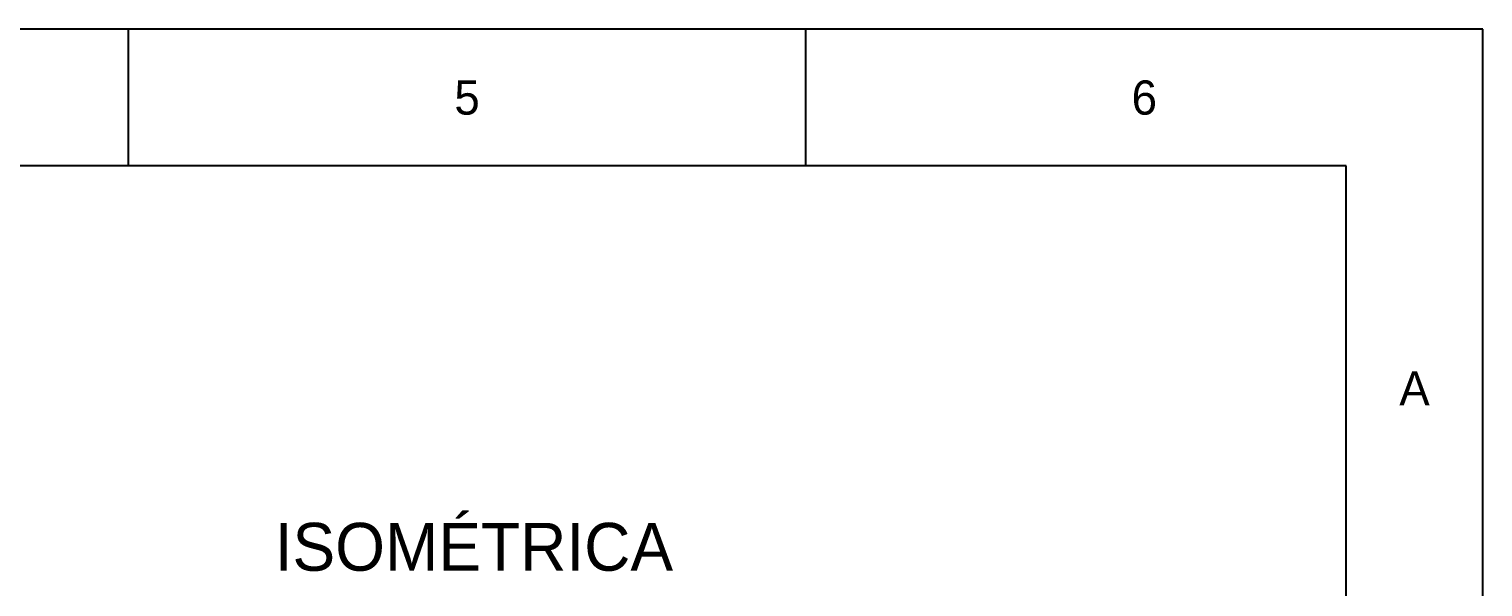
# Model space of a CAD drawing. Extents: x 0 to 297, y 0 to 210.
# Drawn here: x 190.7 to 297, y 169.2 to 210 of the extents above; entities that cross this region are included whole.
import ezdxf
from ezdxf.enums import TextEntityAlignment as Align

# ---------------------------------------------------------------- set-up
doc = ezdxf.new("R2010")
doc.units = 0
for name, color, linetype in [('FINA', 7, 'CONTINUOUS'), ('NORMA', 7, 'CONTINUOUS'), ('TEXTO', 7, 'CONTINUOUS')]:
    doc.layers.add(name, color=color, linetype=linetype)

msp = doc.modelspace()

# ---------------------------------------------------------------- linework, layer by layer
at = {"layer": 'FINA'}
for p, q in [((297, 210), (0, 210)), ((198, 200), (198, 210)), ((247.5, 200), (247.5, 210)), ((297, 0), (297, 210))]:
    msp.add_line(p, q, dxfattribs=at)
at = {"layer": 'NORMA'}
for p, q in [((287, 200), (20, 200)), ((287, 10), (287, 200))]:
    msp.add_line(p, q, dxfattribs=at)

# ---------------------------------------------------------------- texts
at = {"layer": 'TEXTO'}
for s, height, p in [('5', 2.5, (222.75, 205)), ('6', 2.5, (272.25, 205)), ('A', 2.5, (292, 183.75)), ('ISOMÉTRICA', 3.5, (223.25, 172.1746))]:
    msp.add_text(s, height=height, dxfattribs=at).set_placement(p, align=Align.MIDDLE_CENTER)

doc.saveas('drawing.dxf')
